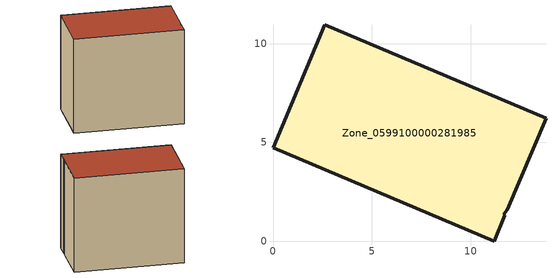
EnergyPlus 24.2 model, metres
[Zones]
Zone_0599100000281985
 floor ground (C_G): 13.82,6.23 11.86,1.59 11.68,1.37 11.74,1.3 11.19,0 0,4.73 2.63,10.95 z0
 wall outside (C_F): 0,4.73 11.19,0 11.74,1.3 11.68,1.37 11.86,1.59 13.82,6.23 2.63,10.95 0,4.73 z0:10.97
 roof outside (C_R): 11.86,1.59 13.82,6.23 2.63,10.95 0,4.73 11.19,0 11.74,1.3 11.68,1.37 z10.97
[BUILDING]
Pand.0599100000281985: North Axis=0; Terrain=City; Loads Convergence Tolerance Value=0.04; Temperature Convergence Tolerance Value=0.4; Solar Distribution=FullExterior; Maximum Number of Warmup Days=25; Minimum Number of Warmup Days=1
[Site:Location]
Rotterdam.The.Hague.AP_ZH_NLD Design_Conditions: Latitude=51.96; Longitude=4.45; Time Zone=1; Elevation=-4.5
[SITE:GROUNDTEMPERATURE:BUILDINGSURFACE]
18, 18, 18, 18, 18, 18, 18, 18, 18, 18, 18, 18
[MATERIAL] Thermal Absorptance=0.9; Solar Absorptance=0.7; Visible Absorptance=0.7
Name | Roughness | Thickness | Conductivity | Density | Specific Heat
G.TI.1946 | MediumSmooth | 0.15 | 1 | 540 | 1210
F.TI.1946 | Rough | 0.3 | 0.857143 | 1920 | 840
R.TI.1946 | MediumRough | 0.2 | 0.1 | 1500 | 1000
[CONSTRUCTION]
C_G: G.TI.1946
C_F: F.TI.1946
C_R: R.TI.1946
[ZONE]
Zone_0599100000281985: Type=1; Multiplier=1; Ceiling Height=Autocalculate; Volume=Autocalculate; Floor Area=autocalculate; Part of Total Floor Area=Yes
[ZONEINFILTRATION:DESIGNFLOWRATE]
Infil_Zone_0599100000281985: Zone or ZoneList or Space or SpaceList=Zone_0599100000281985; Schedule=AlwaysOn; Design Flow Rate Calculation Method=Flow/Area; Flow Rate per Floor Area=0.003; Constant Term Coefficient=1; Temperature Term Coefficient=0; Velocity Term Coefficient=0; Velocity Squared Term Coefficient=0
[HVACTEMPLATE:ZONE:IDEALLOADSAIRSYSTEM]
Zone_0599100000281985: Maximum Heating Supply Air Temperature=50; Minimum Cooling Supply Air Temperature=13; Maximum Heating Supply Air Humidity Ratio=0.0156; Minimum Cooling Supply Air Humidity Ratio=0.0077; Heating Limit=NoLimit; Cooling Limit=NoLimit; Dehumidification Control Type=ConstantSensibleHeatRatio; Cooling Sensible Heat Ratio=0.7; Dehumidification Setpoint=60; Humidification Control Type=None; Humidification Setpoint=30; Outdoor Air Method=None; Outdoor Air Flow Rate per Person=0.00944; Outdoor Air Flow Rate per Zone Floor Area=0; Outdoor Air Flow Rate per Zone=0; Demand Controlled Ventilation Type=None; Outdoor Air Economizer Type=NoEconomizer; Heat Recovery Type=None; Sensible Heat Recovery Effectiveness=0.7; Latent Heat Recovery Effectiveness=0.65
[ZONECONTROL:THERMOSTAT]
ThermostatControl_Zone_0599100000281985: Zone or ZoneList=Zone_0599100000281985; Control Type Schedule=DualSetpointControlType; Control 1=Thermostat_Zone_0599100000281985; Temperature Difference Between Cutout And Setpoint=0
[THERMOSTATSETPOINT:DUALSETPOINT]
Thermostat_Zone_0599100000281985: Heating Setpoint Temperature Schedule=HeatingSetpoint_Zone_0599100000281985; Cooling Setpoint Temperature Schedule=CoolingSetpoint_Zone_0599100000281985
[SCHEDULE:COMPACT]
HeatingSetpoint_Zone_0599100000281985: Through: 12/31, For: AllDays, Until: 24:00, 21
CoolingSetpoint_Zone_0599100000281985: Through: 12/31, For: AllDays, Until: 24:00, 24
DualSetpointControlType: Through: 12/31, For: AllDays, Until: 24:00, 4
AlwaysOn: Through: 12/31, For: AllDays, Until: 24:00, 1
